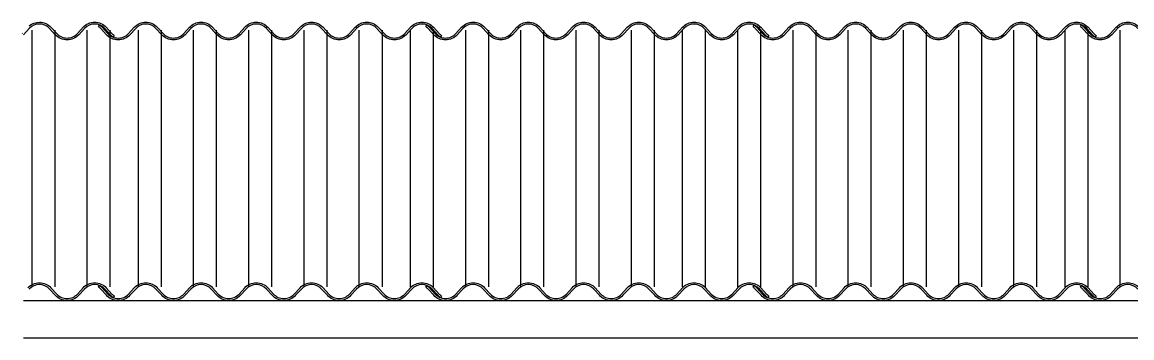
# Model space of a CAD drawing. Header units: millimetres. Extents: x 2119.4 to 2133.7, y 1136.8 to 1139.4.
# Drawn here: x 2119.386 to 2122.941, y 1136.802 to 1137.815 of the extents above; entities that cross this region are included whole.
import ezdxf

# ---------------------------------------------------------------- set-up
doc = ezdxf.new("R2010")
doc.units = ezdxf.units.MM
doc.layers.add('ALVENARIA_FINA', color=1, linetype='Continuous')
doc.layers.add('telhas', color=1, linetype='Continuous')

msp = doc.modelspace()

# ---------------------------------------------------------------- linework, layer by layer
at = {"layer": 'ALVENARIA_FINA'}
for p, q in [((2119.39, 1136.9218), (2131.8896, 1136.9218)), ((2119.39, 1136.8018), (2131.8896, 1136.8018))]:
    msp.add_line(p, q, dxfattribs=at)
at = {"layer": 'telhas'}
for p, q in [((2119.4171, 1136.9651), (2119.4171, 1137.7898)), ((2119.4908, 1136.9651), (2119.4908, 1137.7898)), ((2119.5941, 1136.9651), (2119.5941, 1137.7898)), ((2119.6678, 1136.9651), (2119.6678, 1137.7898)), ((2119.7579, 1136.9651), (2119.7579, 1137.7898)), ((2119.8317, 1136.9651), (2119.8317, 1137.7898)), ((2119.9349, 1136.9651), (2119.9349, 1137.7898)), ((2120.0087, 1136.9651), (2120.0087, 1137.7898)), ((2120.1119, 1136.9651), (2120.1119, 1137.7898)), ((2120.1857, 1136.9651), (2120.1857, 1137.7898)), ((2120.2889, 1136.9651), (2120.2889, 1137.7898)), ((2120.3627, 1136.9651), (2120.3627, 1137.7898)), ((2120.4659, 1136.9651), (2120.4659, 1137.7898)), ((2120.5397, 1136.9651), (2120.5397, 1137.7898)), ((2120.6298, 1136.9651), (2120.6298, 1137.7898)), ((2120.7036, 1136.9651), (2120.7036, 1137.7898)), ((2120.8068, 1136.9651), (2120.8068, 1137.7898)), ((2120.8806, 1136.9651), (2120.8806, 1137.7898)), ((2120.9838, 1136.9651), (2120.9838, 1137.7898)), ((2121.0576, 1136.9651), (2121.0576, 1137.7898)), ((2121.1608, 1136.9651), (2121.1608, 1137.7898)), ((2121.2346, 1136.9651), (2121.2346, 1137.7898)), ((2121.3378, 1136.9651), (2121.3378, 1137.7898)), ((2121.4116, 1136.9651), (2121.4116, 1137.7898)), ((2121.5017, 1136.9651), (2121.5017, 1137.7898)), ((2121.5755, 1136.9651), (2121.5755, 1137.7898)), ((2121.6787, 1136.9651), (2121.6787, 1137.7898)), ((2121.7525, 1136.9651), (2121.7525, 1137.7898)), ((2121.8557, 1136.9651), (2121.8557, 1137.7898)), ((2121.9295, 1136.9651), (2121.9295, 1137.7898)), ((2122.0327, 1136.9651), (2122.0327, 1137.7898)), ((2122.1065, 1136.9651), (2122.1065, 1137.7898)), ((2122.2097, 1136.9651), (2122.2097, 1137.7898)), ((2122.2835, 1136.9651), (2122.2835, 1137.7898)), ((2122.3867, 1136.9651), (2122.3867, 1137.7898)), ((2122.4605, 1136.9651), (2122.4605, 1137.7898)), ((2122.5637, 1136.9651), (2122.5637, 1137.7898)), ((2122.6375, 1136.9651), (2122.6375, 1137.7898)), ((2122.7275, 1136.9651), (2122.7275, 1137.7898)), ((2122.8013, 1136.9651), (2122.8013, 1137.7898)), ((2122.9045, 1136.9651), (2122.9045, 1137.7898))]:
    msp.add_line(p, q, dxfattribs=at)
for points in [[(2119.4084, 1137.803, -0.178536), (2119.4408, 1137.815, -0.210516), (2119.4777, 1137.7987), (2119.4961, 1137.7786, 0.210516), (2119.5293, 1137.764, 0.210516), (2119.5625, 1137.7786), (2119.5809, 1137.7987, -0.210516), (2119.6178, 1137.815, -0.210516), (2119.6547, 1137.7987), (2119.6731, 1137.7786, 0.056934), (2119.6808, 1137.7719), (2119.6774, 1137.7669, -0.056934), (2119.6687, 1137.7745), (2119.6503, 1137.7947, 0.210516), (2119.6178, 1137.809, 0.210516), (2119.5854, 1137.7947), (2119.567, 1137.7745, -0.210516), (2119.5293, 1137.758, -0.210516), (2119.4917, 1137.7745), (2119.4733, 1137.7947, 0.210516), (2119.4408, 1137.809, 0.210516), (2119.4084, 1137.7947), (2119.39, 1137.7745)], [(2122.9608, 1137.7947, 0.210516), (2122.9283, 1137.809, 0.210516), (2122.8958, 1137.7947), (2122.8774, 1137.7745, -0.210516), (2122.8398, 1137.758, -0.210516), (2122.8022, 1137.7745), (2122.7838, 1137.7947, 0.052993), (2122.7768, 1137.8008), (2122.7803, 1137.8057, -0.052993), (2122.7882, 1137.7987), (2122.8066, 1137.7786, 0.210516), (2122.8398, 1137.764, 0.210516), (2122.873, 1137.7786), (2122.8914, 1137.7987, -0.210516), (2122.9283, 1137.815, -0.210516), (2122.9652, 1137.7987)], [(2122.9608, 1137.7947, 0.210516), (2122.9283, 1137.809, 0.210516), (2122.8958, 1137.7947), (2122.8774, 1137.7745, -0.210516), (2122.8398, 1137.758, -0.210516), (2122.8022, 1137.7745), (2122.7838, 1137.7947, 0.052993), (2122.7768, 1137.8008), (2122.7803, 1137.8057, -0.052993), (2122.7882, 1137.7987), (2122.8066, 1137.7786, 0.210516), (2122.8398, 1137.764, 0.210516), (2122.873, 1137.7786), (2122.8914, 1137.7987, -0.210516), (2122.9283, 1137.815, -0.210516), (2122.9652, 1137.7987)], [(2119.4039, 1136.9625, -0.210516), (2119.4408, 1136.9788, -0.210516), (2119.4777, 1136.9625), (2119.4961, 1136.9424, 0.210516), (2119.5293, 1136.9278, 0.210516), (2119.5625, 1136.9424), (2119.5809, 1136.9625, -0.210516), (2119.6178, 1136.9788, -0.210516), (2119.6547, 1136.9625), (2119.6731, 1136.9424, 0.056934), (2119.6808, 1136.9357), (2119.6774, 1136.9307, -0.056934), (2119.6687, 1136.9383), (2119.6503, 1136.9585, 0.210516), (2119.6178, 1136.9728, 0.210516), (2119.5854, 1136.9585), (2119.567, 1136.9383, -0.210516), (2119.5293, 1136.9218, -0.210516), (2119.4917, 1136.9383), (2119.4733, 1136.9585, 0.210516), (2119.4408, 1136.9728, 0.210516), (2119.4084, 1136.9585)], [(2122.9608, 1136.9585, 0.210516), (2122.9283, 1136.9728, 0.210516), (2122.8958, 1136.9585), (2122.8774, 1136.9383, -0.210516), (2122.8398, 1136.9218, -0.210516), (2122.8022, 1136.9383), (2122.7838, 1136.9585, 0.052993), (2122.7768, 1136.9646), (2122.7803, 1136.9695, -0.052993), (2122.7882, 1136.9625), (2122.8066, 1136.9424, 0.210516), (2122.8398, 1136.9278, 0.210516), (2122.873, 1136.9424), (2122.8914, 1136.9625, -0.210516), (2122.9283, 1136.9788, -0.210516), (2122.9652, 1136.9625)]]:
    msp.add_lwpolyline(points, format="xyb", dxfattribs=at)
for points in [[(2120.7176, 1137.7745), (2120.6992, 1137.7947, 0.210516), (2120.6667, 1137.809, 0.210516), (2120.6342, 1137.7947), (2120.6158, 1137.7745, -0.210516), (2120.5782, 1137.758, -0.210516), (2120.5406, 1137.7745), (2120.5222, 1137.7947, 0.210516), (2120.4897, 1137.809, 0.210516), (2120.4572, 1137.7947), (2120.4388, 1137.7745, -0.210516), (2120.4012, 1137.758, -0.210516), (2120.3636, 1137.7745), (2120.3452, 1137.7947, 0.210516), (2120.3127, 1137.809, 0.210516), (2120.2802, 1137.7947), (2120.2618, 1137.7745, -0.210516), (2120.2242, 1137.758, -0.210516), (2120.1866, 1137.7745), (2120.1682, 1137.7947, 0.210516), (2120.1357, 1137.809, 0.210516), (2120.1032, 1137.7947), (2120.0848, 1137.7745, -0.210516), (2120.0472, 1137.758, -0.210516), (2120.0096, 1137.7745), (2119.9912, 1137.7947, 0.210516), (2119.9587, 1137.809, 0.210516), (2119.9262, 1137.7947), (2119.9078, 1137.7745, -0.210516), (2119.8702, 1137.758, -0.210516), (2119.8326, 1137.7745), (2119.8142, 1137.7947, 0.210516), (2119.7817, 1137.809, 0.210516), (2119.7492, 1137.7947), (2119.7308, 1137.7745, -0.210516), (2119.6932, 1137.758, -0.210516), (2119.6556, 1137.7745), (2119.6372, 1137.7947, 0.052993), (2119.6302, 1137.8008), (2119.6337, 1137.8057, -0.052993), (2119.6416, 1137.7987), (2119.66, 1137.7786, 0.210516), (2119.6932, 1137.764, 0.210516), (2119.7264, 1137.7786), (2119.7448, 1137.7987, -0.210516), (2119.7817, 1137.815, -0.210516), (2119.8186, 1137.7987), (2119.837, 1137.7786, 0.210516), (2119.8702, 1137.764, 0.210516), (2119.9034, 1137.7786), (2119.9218, 1137.7987, -0.210516), (2119.9587, 1137.815, -0.210516), (2119.9956, 1137.7987), (2120.014, 1137.7786, 0.210516), (2120.0472, 1137.764, 0.210516), (2120.0804, 1137.7786), (2120.0988, 1137.7987, -0.210516), (2120.1357, 1137.815, -0.210516), (2120.1726, 1137.7987), (2120.191, 1137.7786, 0.210516), (2120.2242, 1137.764, 0.210516), (2120.2574, 1137.7786), (2120.2758, 1137.7987, -0.210516), (2120.3127, 1137.815, -0.210516), (2120.3496, 1137.7987), (2120.368, 1137.7786, 0.210516), (2120.4012, 1137.764, 0.210516), (2120.4344, 1137.7786), (2120.4528, 1137.7987, -0.210516), (2120.4897, 1137.815, -0.210516), (2120.5266, 1137.7987), (2120.545, 1137.7786, 0.210516), (2120.5782, 1137.764, 0.210516), (2120.6114, 1137.7786), (2120.6298, 1137.7987, -0.210516), (2120.6667, 1137.815, -0.210516), (2120.7036, 1137.7987), (2120.722, 1137.7786, 0.056934), (2120.7297, 1137.7719), (2120.7263, 1137.7669, -0.056934)], [(2120.7176, 1137.7745), (2120.6992, 1137.7947, 0.210516), (2120.6667, 1137.809, 0.210516), (2120.6342, 1137.7947), (2120.6158, 1137.7745, -0.210516), (2120.5782, 1137.758, -0.210516), (2120.5406, 1137.7745), (2120.5222, 1137.7947, 0.210516), (2120.4897, 1137.809, 0.210516), (2120.4572, 1137.7947), (2120.4388, 1137.7745, -0.210516), (2120.4012, 1137.758, -0.210516), (2120.3636, 1137.7745), (2120.3452, 1137.7947, 0.210516), (2120.3127, 1137.809, 0.210516), (2120.2802, 1137.7947), (2120.2618, 1137.7745, -0.210516), (2120.2242, 1137.758, -0.210516), (2120.1866, 1137.7745), (2120.1682, 1137.7947, 0.210516), (2120.1357, 1137.809, 0.210516), (2120.1032, 1137.7947), (2120.0848, 1137.7745, -0.210516), (2120.0472, 1137.758, -0.210516), (2120.0096, 1137.7745), (2119.9912, 1137.7947, 0.210516), (2119.9587, 1137.809, 0.210516), (2119.9262, 1137.7947), (2119.9078, 1137.7745, -0.210516), (2119.8702, 1137.758, -0.210516), (2119.8326, 1137.7745), (2119.8142, 1137.7947, 0.210516), (2119.7817, 1137.809, 0.210516), (2119.7492, 1137.7947), (2119.7308, 1137.7745, -0.210516), (2119.6932, 1137.758, -0.210516), (2119.6556, 1137.7745), (2119.6372, 1137.7947, 0.052993), (2119.6302, 1137.8008), (2119.6337, 1137.8057, -0.052993), (2119.6416, 1137.7987), (2119.66, 1137.7786, 0.210516), (2119.6932, 1137.764, 0.210516), (2119.7264, 1137.7786), (2119.7448, 1137.7987, -0.210516), (2119.7817, 1137.815, -0.210516), (2119.8186, 1137.7987), (2119.837, 1137.7786, 0.210516), (2119.8702, 1137.764, 0.210516), (2119.9034, 1137.7786), (2119.9218, 1137.7987, -0.210516), (2119.9587, 1137.815, -0.210516), (2119.9956, 1137.7987), (2120.014, 1137.7786, 0.210516), (2120.0472, 1137.764, 0.210516), (2120.0804, 1137.7786), (2120.0988, 1137.7987, -0.210516), (2120.1357, 1137.815, -0.210516), (2120.1726, 1137.7987), (2120.191, 1137.7786, 0.210516), (2120.2242, 1137.764, 0.210516), (2120.2574, 1137.7786), (2120.2758, 1137.7987, -0.210516), (2120.3127, 1137.815, -0.210516), (2120.3496, 1137.7987), (2120.368, 1137.7786, 0.210516), (2120.4012, 1137.764, 0.210516), (2120.4344, 1137.7786), (2120.4528, 1137.7987, -0.210516), (2120.4897, 1137.815, -0.210516), (2120.5266, 1137.7987), (2120.545, 1137.7786, 0.210516), (2120.5782, 1137.764, 0.210516), (2120.6114, 1137.7786), (2120.6298, 1137.7987, -0.210516), (2120.6667, 1137.815, -0.210516), (2120.7036, 1137.7987), (2120.722, 1137.7786, 0.056934), (2120.7297, 1137.7719), (2120.7263, 1137.7669, -0.056934)], [(2121.7664, 1137.7745), (2121.748, 1137.7947, 0.210516), (2121.7156, 1137.809, 0.210516), (2121.6831, 1137.7947), (2121.6647, 1137.7745, -0.210516), (2121.6271, 1137.758, -0.210516), (2121.5894, 1137.7745), (2121.571, 1137.7947, 0.210516), (2121.5386, 1137.809, 0.210516), (2121.5061, 1137.7947), (2121.4877, 1137.7745, -0.210516), (2121.4501, 1137.758, -0.210516), (2121.4124, 1137.7745), (2121.394, 1137.7947, 0.210516), (2121.3616, 1137.809, 0.210516), (2121.3291, 1137.7947), (2121.3107, 1137.7745, -0.210516), (2121.2731, 1137.758, -0.210516), (2121.2354, 1137.7745), (2121.217, 1137.7947, 0.210516), (2121.1846, 1137.809, 0.210516), (2121.1521, 1137.7947), (2121.1337, 1137.7745, -0.210516), (2121.0961, 1137.758, -0.210516), (2121.0584, 1137.7745), (2121.04, 1137.7947, 0.210516), (2121.0076, 1137.809, 0.210516), (2120.9751, 1137.7947), (2120.9567, 1137.7745, -0.210516), (2120.9191, 1137.758, -0.210516), (2120.8814, 1137.7745), (2120.863, 1137.7947, 0.210516), (2120.8306, 1137.809, 0.210516), (2120.7981, 1137.7947), (2120.7797, 1137.7745, -0.210516), (2120.7421, 1137.758, -0.210516), (2120.7044, 1137.7745), (2120.686, 1137.7947, 0.052993), (2120.6791, 1137.8008), (2120.6825, 1137.8057, -0.052993), (2120.6905, 1137.7987), (2120.7089, 1137.7786, 0.210516), (2120.7421, 1137.764, 0.210516), (2120.7753, 1137.7786), (2120.7937, 1137.7987, -0.210516), (2120.8306, 1137.815, -0.210516), (2120.8675, 1137.7987), (2120.8859, 1137.7786, 0.210516), (2120.9191, 1137.764, 0.210516), (2120.9523, 1137.7786), (2120.9707, 1137.7987, -0.210516), (2121.0076, 1137.815, -0.210516), (2121.0445, 1137.7987), (2121.0629, 1137.7786, 0.210516), (2121.0961, 1137.764, 0.210516), (2121.1293, 1137.7786), (2121.1477, 1137.7987, -0.210516), (2121.1846, 1137.815, -0.210516), (2121.2215, 1137.7987), (2121.2399, 1137.7786, 0.210516), (2121.2731, 1137.764, 0.210516), (2121.3063, 1137.7786), (2121.3247, 1137.7987, -0.210516), (2121.3616, 1137.815, -0.210516), (2121.3985, 1137.7987), (2121.4169, 1137.7786, 0.210516), (2121.4501, 1137.764, 0.210516), (2121.4833, 1137.7786), (2121.5017, 1137.7987, -0.210516), (2121.5386, 1137.815, -0.210516), (2121.5755, 1137.7987), (2121.5939, 1137.7786, 0.210516), (2121.6271, 1137.764, 0.210516), (2121.6603, 1137.7786), (2121.6787, 1137.7987, -0.210516), (2121.7156, 1137.815, -0.210516), (2121.7525, 1137.7987), (2121.7709, 1137.7786, 0.056934), (2121.7786, 1137.7719), (2121.7752, 1137.7669, -0.056934)], [(2121.7664, 1137.7745), (2121.748, 1137.7947, 0.210516), (2121.7156, 1137.809, 0.210516), (2121.6831, 1137.7947), (2121.6647, 1137.7745, -0.210516), (2121.6271, 1137.758, -0.210516), (2121.5894, 1137.7745), (2121.571, 1137.7947, 0.210516), (2121.5386, 1137.809, 0.210516), (2121.5061, 1137.7947), (2121.4877, 1137.7745, -0.210516), (2121.4501, 1137.758, -0.210516), (2121.4124, 1137.7745), (2121.394, 1137.7947, 0.210516), (2121.3616, 1137.809, 0.210516), (2121.3291, 1137.7947), (2121.3107, 1137.7745, -0.210516), (2121.2731, 1137.758, -0.210516), (2121.2354, 1137.7745), (2121.217, 1137.7947, 0.210516), (2121.1846, 1137.809, 0.210516), (2121.1521, 1137.7947), (2121.1337, 1137.7745, -0.210516), (2121.0961, 1137.758, -0.210516), (2121.0584, 1137.7745), (2121.04, 1137.7947, 0.210516), (2121.0076, 1137.809, 0.210516), (2120.9751, 1137.7947), (2120.9567, 1137.7745, -0.210516), (2120.9191, 1137.758, -0.210516), (2120.8814, 1137.7745), (2120.863, 1137.7947, 0.210516), (2120.8306, 1137.809, 0.210516), (2120.7981, 1137.7947), (2120.7797, 1137.7745, -0.210516), (2120.7421, 1137.758, -0.210516), (2120.7044, 1137.7745), (2120.686, 1137.7947, 0.052993), (2120.6791, 1137.8008), (2120.6825, 1137.8057, -0.052993), (2120.6905, 1137.7987), (2120.7089, 1137.7786, 0.210516), (2120.7421, 1137.764, 0.210516), (2120.7753, 1137.7786), (2120.7937, 1137.7987, -0.210516), (2120.8306, 1137.815, -0.210516), (2120.8675, 1137.7987), (2120.8859, 1137.7786, 0.210516), (2120.9191, 1137.764, 0.210516), (2120.9523, 1137.7786), (2120.9707, 1137.7987, -0.210516), (2121.0076, 1137.815, -0.210516), (2121.0445, 1137.7987), (2121.0629, 1137.7786, 0.210516), (2121.0961, 1137.764, 0.210516), (2121.1293, 1137.7786), (2121.1477, 1137.7987, -0.210516), (2121.1846, 1137.815, -0.210516), (2121.2215, 1137.7987), (2121.2399, 1137.7786, 0.210516), (2121.2731, 1137.764, 0.210516), (2121.3063, 1137.7786), (2121.3247, 1137.7987, -0.210516), (2121.3616, 1137.815, -0.210516), (2121.3985, 1137.7987), (2121.4169, 1137.7786, 0.210516), (2121.4501, 1137.764, 0.210516), (2121.4833, 1137.7786), (2121.5017, 1137.7987, -0.210516), (2121.5386, 1137.815, -0.210516), (2121.5755, 1137.7987), (2121.5939, 1137.7786, 0.210516), (2121.6271, 1137.764, 0.210516), (2121.6603, 1137.7786), (2121.6787, 1137.7987, -0.210516), (2121.7156, 1137.815, -0.210516), (2121.7525, 1137.7987), (2121.7709, 1137.7786, 0.056934), (2121.7786, 1137.7719), (2121.7752, 1137.7669, -0.056934)], [(2122.8153, 1137.7745), (2122.7969, 1137.7947, 0.210516), (2122.7644, 1137.809, 0.210516), (2122.732, 1137.7947), (2122.7136, 1137.7745, -0.210516), (2122.6759, 1137.758, -0.210516), (2122.6383, 1137.7745), (2122.6199, 1137.7947, 0.210516), (2122.5874, 1137.809, 0.210516), (2122.555, 1137.7947), (2122.5366, 1137.7745, -0.210516), (2122.4989, 1137.758, -0.210516), (2122.4613, 1137.7745), (2122.4429, 1137.7947, 0.210516), (2122.4104, 1137.809, 0.210516), (2122.378, 1137.7947), (2122.3596, 1137.7745, -0.210516), (2122.3219, 1137.758, -0.210516), (2122.2843, 1137.7745), (2122.2659, 1137.7947, 0.210516), (2122.2334, 1137.809, 0.210516), (2122.201, 1137.7947), (2122.1826, 1137.7745, -0.210516), (2122.1449, 1137.758, -0.210516), (2122.1073, 1137.7745), (2122.0889, 1137.7947, 0.210516), (2122.0564, 1137.809, 0.210516), (2122.024, 1137.7947), (2122.0056, 1137.7745, -0.210516), (2121.9679, 1137.758, -0.210516), (2121.9303, 1137.7745), (2121.9119, 1137.7947, 0.210516), (2121.8794, 1137.809, 0.210516), (2121.847, 1137.7947), (2121.8286, 1137.7745, -0.210516), (2121.7909, 1137.758, -0.210516), (2121.7533, 1137.7745), (2121.7349, 1137.7947, 0.052993), (2121.7279, 1137.8008), (2121.7314, 1137.8057, -0.052993), (2121.7393, 1137.7987), (2121.7577, 1137.7786, 0.210516), (2121.7909, 1137.764, 0.210516), (2121.8241, 1137.7786), (2121.8425, 1137.7987, -0.210516), (2121.8794, 1137.815, -0.210516), (2121.9163, 1137.7987), (2121.9347, 1137.7786, 0.210516), (2121.9679, 1137.764, 0.210516), (2122.0011, 1137.7786), (2122.0195, 1137.7987, -0.210516), (2122.0564, 1137.815, -0.210516), (2122.0933, 1137.7987), (2122.1117, 1137.7786, 0.210516), (2122.1449, 1137.764, 0.210516), (2122.1781, 1137.7786), (2122.1965, 1137.7987, -0.210516), (2122.2334, 1137.815, -0.210516), (2122.2703, 1137.7987), (2122.2887, 1137.7786, 0.210516), (2122.3219, 1137.764, 0.210516), (2122.3551, 1137.7786), (2122.3735, 1137.7987, -0.210516), (2122.4104, 1137.815, -0.210516), (2122.4473, 1137.7987), (2122.4657, 1137.7786, 0.210516), (2122.4989, 1137.764, 0.210516), (2122.5321, 1137.7786), (2122.5505, 1137.7987, -0.210516), (2122.5874, 1137.815, -0.210516), (2122.6243, 1137.7987), (2122.6427, 1137.7786, 0.210516), (2122.6759, 1137.764, 0.210516), (2122.7091, 1137.7786), (2122.7275, 1137.7987, -0.210516), (2122.7644, 1137.815, -0.210516), (2122.8013, 1137.7987), (2122.8197, 1137.7786, 0.056934), (2122.8274, 1137.7719), (2122.824, 1137.7669, -0.056934)], [(2122.8153, 1137.7745), (2122.7969, 1137.7947, 0.210516), (2122.7644, 1137.809, 0.210516), (2122.732, 1137.7947), (2122.7136, 1137.7745, -0.210516), (2122.6759, 1137.758, -0.210516), (2122.6383, 1137.7745), (2122.6199, 1137.7947, 0.210516), (2122.5874, 1137.809, 0.210516), (2122.555, 1137.7947), (2122.5366, 1137.7745, -0.210516), (2122.4989, 1137.758, -0.210516), (2122.4613, 1137.7745), (2122.4429, 1137.7947, 0.210516), (2122.4104, 1137.809, 0.210516), (2122.378, 1137.7947), (2122.3596, 1137.7745, -0.210516), (2122.3219, 1137.758, -0.210516), (2122.2843, 1137.7745), (2122.2659, 1137.7947, 0.210516), (2122.2334, 1137.809, 0.210516), (2122.201, 1137.7947), (2122.1826, 1137.7745, -0.210516), (2122.1449, 1137.758, -0.210516), (2122.1073, 1137.7745), (2122.0889, 1137.7947, 0.210516), (2122.0564, 1137.809, 0.210516), (2122.024, 1137.7947), (2122.0056, 1137.7745, -0.210516), (2121.9679, 1137.758, -0.210516), (2121.9303, 1137.7745), (2121.9119, 1137.7947, 0.210516), (2121.8794, 1137.809, 0.210516), (2121.847, 1137.7947), (2121.8286, 1137.7745, -0.210516), (2121.7909, 1137.758, -0.210516), (2121.7533, 1137.7745), (2121.7349, 1137.7947, 0.052993), (2121.7279, 1137.8008), (2121.7314, 1137.8057, -0.052993), (2121.7393, 1137.7987), (2121.7577, 1137.7786, 0.210516), (2121.7909, 1137.764, 0.210516), (2121.8241, 1137.7786), (2121.8425, 1137.7987, -0.210516), (2121.8794, 1137.815, -0.210516), (2121.9163, 1137.7987), (2121.9347, 1137.7786, 0.210516), (2121.9679, 1137.764, 0.210516), (2122.0011, 1137.7786), (2122.0195, 1137.7987, -0.210516), (2122.0564, 1137.815, -0.210516), (2122.0933, 1137.7987), (2122.1117, 1137.7786, 0.210516), (2122.1449, 1137.764, 0.210516), (2122.1781, 1137.7786), (2122.1965, 1137.7987, -0.210516), (2122.2334, 1137.815, -0.210516), (2122.2703, 1137.7987), (2122.2887, 1137.7786, 0.210516), (2122.3219, 1137.764, 0.210516), (2122.3551, 1137.7786), (2122.3735, 1137.7987, -0.210516), (2122.4104, 1137.815, -0.210516), (2122.4473, 1137.7987), (2122.4657, 1137.7786, 0.210516), (2122.4989, 1137.764, 0.210516), (2122.5321, 1137.7786), (2122.5505, 1137.7987, -0.210516), (2122.5874, 1137.815, -0.210516), (2122.6243, 1137.7987), (2122.6427, 1137.7786, 0.210516), (2122.6759, 1137.764, 0.210516), (2122.7091, 1137.7786), (2122.7275, 1137.7987, -0.210516), (2122.7644, 1137.815, -0.210516), (2122.8013, 1137.7987), (2122.8197, 1137.7786, 0.056934), (2122.8274, 1137.7719), (2122.824, 1137.7669, -0.056934)], [(2120.7176, 1136.9383), (2120.6992, 1136.9585, 0.210516), (2120.6667, 1136.9728, 0.210516), (2120.6342, 1136.9585), (2120.6158, 1136.9383, -0.210516), (2120.5782, 1136.9218, -0.210516), (2120.5406, 1136.9383), (2120.5222, 1136.9585, 0.210516), (2120.4897, 1136.9728, 0.210516), (2120.4572, 1136.9585), (2120.4388, 1136.9383, -0.210516), (2120.4012, 1136.9218, -0.210516), (2120.3636, 1136.9383), (2120.3452, 1136.9585, 0.210516), (2120.3127, 1136.9728, 0.210516), (2120.2802, 1136.9585), (2120.2618, 1136.9383, -0.210516), (2120.2242, 1136.9218, -0.210516), (2120.1866, 1136.9383), (2120.1682, 1136.9585, 0.210516), (2120.1357, 1136.9728, 0.210516), (2120.1032, 1136.9585), (2120.0848, 1136.9383, -0.210516), (2120.0472, 1136.9218, -0.210516), (2120.0096, 1136.9383), (2119.9912, 1136.9585, 0.210516), (2119.9587, 1136.9728, 0.210516), (2119.9262, 1136.9585), (2119.9078, 1136.9383, -0.210516), (2119.8702, 1136.9218, -0.210516), (2119.8326, 1136.9383), (2119.8142, 1136.9585, 0.210516), (2119.7817, 1136.9728, 0.210516), (2119.7492, 1136.9585), (2119.7308, 1136.9383, -0.210516), (2119.6932, 1136.9218, -0.210516), (2119.6556, 1136.9383), (2119.6372, 1136.9585, 0.052993), (2119.6302, 1136.9646), (2119.6337, 1136.9695, -0.052993), (2119.6416, 1136.9625), (2119.66, 1136.9424, 0.210516), (2119.6932, 1136.9278, 0.210516), (2119.7264, 1136.9424), (2119.7448, 1136.9625, -0.210516), (2119.7817, 1136.9788, -0.210516), (2119.8186, 1136.9625), (2119.837, 1136.9424, 0.210516), (2119.8702, 1136.9278, 0.210516), (2119.9034, 1136.9424), (2119.9218, 1136.9625, -0.210516), (2119.9587, 1136.9788, -0.210516), (2119.9956, 1136.9625), (2120.014, 1136.9424, 0.210516), (2120.0472, 1136.9278, 0.210516), (2120.0804, 1136.9424), (2120.0988, 1136.9625, -0.210516), (2120.1357, 1136.9788, -0.210516), (2120.1726, 1136.9625), (2120.191, 1136.9424, 0.210516), (2120.2242, 1136.9278, 0.210516), (2120.2574, 1136.9424), (2120.2758, 1136.9625, -0.210516), (2120.3127, 1136.9788, -0.210516), (2120.3496, 1136.9625), (2120.368, 1136.9424, 0.210516), (2120.4012, 1136.9278, 0.210516), (2120.4344, 1136.9424), (2120.4528, 1136.9625, -0.210516), (2120.4897, 1136.9788, -0.210516), (2120.5266, 1136.9625), (2120.545, 1136.9424, 0.210516), (2120.5782, 1136.9278, 0.210516), (2120.6114, 1136.9424), (2120.6298, 1136.9625, -0.210516), (2120.6667, 1136.9788, -0.210516), (2120.7036, 1136.9625), (2120.722, 1136.9424, 0.056934), (2120.7297, 1136.9357), (2120.7263, 1136.9307, -0.056934)], [(2121.7664, 1136.9383), (2121.748, 1136.9585, 0.210516), (2121.7156, 1136.9728, 0.210516), (2121.6831, 1136.9585), (2121.6647, 1136.9383, -0.210516), (2121.6271, 1136.9218, -0.210516), (2121.5894, 1136.9383), (2121.571, 1136.9585, 0.210516), (2121.5386, 1136.9728, 0.210516), (2121.5061, 1136.9585), (2121.4877, 1136.9383, -0.210516), (2121.4501, 1136.9218, -0.210516), (2121.4124, 1136.9383), (2121.394, 1136.9585, 0.210516), (2121.3616, 1136.9728, 0.210516), (2121.3291, 1136.9585), (2121.3107, 1136.9383, -0.210516), (2121.2731, 1136.9218, -0.210516), (2121.2354, 1136.9383), (2121.217, 1136.9585, 0.210516), (2121.1846, 1136.9728, 0.210516), (2121.1521, 1136.9585), (2121.1337, 1136.9383, -0.210516), (2121.0961, 1136.9218, -0.210516), (2121.0584, 1136.9383), (2121.04, 1136.9585, 0.210516), (2121.0076, 1136.9728, 0.210516), (2120.9751, 1136.9585), (2120.9567, 1136.9383, -0.210516), (2120.9191, 1136.9218, -0.210516), (2120.8814, 1136.9383), (2120.863, 1136.9585, 0.210516), (2120.8306, 1136.9728, 0.210516), (2120.7981, 1136.9585), (2120.7797, 1136.9383, -0.210516), (2120.7421, 1136.9218, -0.210516), (2120.7044, 1136.9383), (2120.686, 1136.9585, 0.052993), (2120.6791, 1136.9646), (2120.6825, 1136.9695, -0.052993), (2120.6905, 1136.9625), (2120.7089, 1136.9424, 0.210516), (2120.7421, 1136.9278, 0.210516), (2120.7753, 1136.9424), (2120.7937, 1136.9625, -0.210516), (2120.8306, 1136.9788, -0.210516), (2120.8675, 1136.9625), (2120.8859, 1136.9424, 0.210516), (2120.9191, 1136.9278, 0.210516), (2120.9523, 1136.9424), (2120.9707, 1136.9625, -0.210516), (2121.0076, 1136.9788, -0.210516), (2121.0445, 1136.9625), (2121.0629, 1136.9424, 0.210516), (2121.0961, 1136.9278, 0.210516), (2121.1293, 1136.9424), (2121.1477, 1136.9625, -0.210516), (2121.1846, 1136.9788, -0.210516), (2121.2215, 1136.9625), (2121.2399, 1136.9424, 0.210516), (2121.2731, 1136.9278, 0.210516), (2121.3063, 1136.9424), (2121.3247, 1136.9625, -0.210516), (2121.3616, 1136.9788, -0.210516), (2121.3985, 1136.9625), (2121.4169, 1136.9424, 0.210516), (2121.4501, 1136.9278, 0.210516), (2121.4833, 1136.9424), (2121.5017, 1136.9625, -0.210516), (2121.5386, 1136.9788, -0.210516), (2121.5755, 1136.9625), (2121.5939, 1136.9424, 0.210516), (2121.6271, 1136.9278, 0.210516), (2121.6603, 1136.9424), (2121.6787, 1136.9625, -0.210516), (2121.7156, 1136.9788, -0.210516), (2121.7525, 1136.9625), (2121.7709, 1136.9424, 0.056934), (2121.7786, 1136.9357), (2121.7752, 1136.9307, -0.056934)], [(2122.8153, 1136.9383), (2122.7969, 1136.9585, 0.210516), (2122.7644, 1136.9728, 0.210516), (2122.732, 1136.9585), (2122.7136, 1136.9383, -0.210516), (2122.6759, 1136.9218, -0.210516), (2122.6383, 1136.9383), (2122.6199, 1136.9585, 0.210516), (2122.5874, 1136.9728, 0.210516), (2122.555, 1136.9585), (2122.5366, 1136.9383, -0.210516), (2122.4989, 1136.9218, -0.210516), (2122.4613, 1136.9383), (2122.4429, 1136.9585, 0.210516), (2122.4104, 1136.9728, 0.210516), (2122.378, 1136.9585), (2122.3596, 1136.9383, -0.210516), (2122.3219, 1136.9218, -0.210516), (2122.2843, 1136.9383), (2122.2659, 1136.9585, 0.210516), (2122.2334, 1136.9728, 0.210516), (2122.201, 1136.9585), (2122.1826, 1136.9383, -0.210516), (2122.1449, 1136.9218, -0.210516), (2122.1073, 1136.9383), (2122.0889, 1136.9585, 0.210516), (2122.0564, 1136.9728, 0.210516), (2122.024, 1136.9585), (2122.0056, 1136.9383, -0.210516), (2121.9679, 1136.9218, -0.210516), (2121.9303, 1136.9383), (2121.9119, 1136.9585, 0.210516), (2121.8794, 1136.9728, 0.210516), (2121.847, 1136.9585), (2121.8286, 1136.9383, -0.210516), (2121.7909, 1136.9218, -0.210516), (2121.7533, 1136.9383), (2121.7349, 1136.9585, 0.052993), (2121.7279, 1136.9646), (2121.7314, 1136.9695, -0.052993), (2121.7393, 1136.9625), (2121.7577, 1136.9424, 0.210516), (2121.7909, 1136.9278, 0.210516), (2121.8241, 1136.9424), (2121.8425, 1136.9625, -0.210516), (2121.8794, 1136.9788, -0.210516), (2121.9163, 1136.9625), (2121.9347, 1136.9424, 0.210516), (2121.9679, 1136.9278, 0.210516), (2122.0011, 1136.9424), (2122.0195, 1136.9625, -0.210516), (2122.0564, 1136.9788, -0.210516), (2122.0933, 1136.9625), (2122.1117, 1136.9424, 0.210516), (2122.1449, 1136.9278, 0.210516), (2122.1781, 1136.9424), (2122.1965, 1136.9625, -0.210516), (2122.2334, 1136.9788, -0.210516), (2122.2703, 1136.9625), (2122.2887, 1136.9424, 0.210516), (2122.3219, 1136.9278, 0.210516), (2122.3551, 1136.9424), (2122.3735, 1136.9625, -0.210516), (2122.4104, 1136.9788, -0.210516), (2122.4473, 1136.9625), (2122.4657, 1136.9424, 0.210516), (2122.4989, 1136.9278, 0.210516), (2122.5321, 1136.9424), (2122.5505, 1136.9625, -0.210516), (2122.5874, 1136.9788, -0.210516), (2122.6243, 1136.9625), (2122.6427, 1136.9424, 0.210516), (2122.6759, 1136.9278, 0.210516), (2122.7091, 1136.9424), (2122.7275, 1136.9625, -0.210516), (2122.7644, 1136.9788, -0.210516), (2122.8013, 1136.9625), (2122.8197, 1136.9424, 0.056934), (2122.8274, 1136.9357), (2122.824, 1136.9307, -0.056934)]]:
    msp.add_lwpolyline(points, format="xyb", close=True, dxfattribs=at)
msp.add_lwpolyline([(2119.3855, 1137.7786), (2119.3866, 1137.7797)], dxfattribs=at)

doc.saveas('drawing.dxf')
